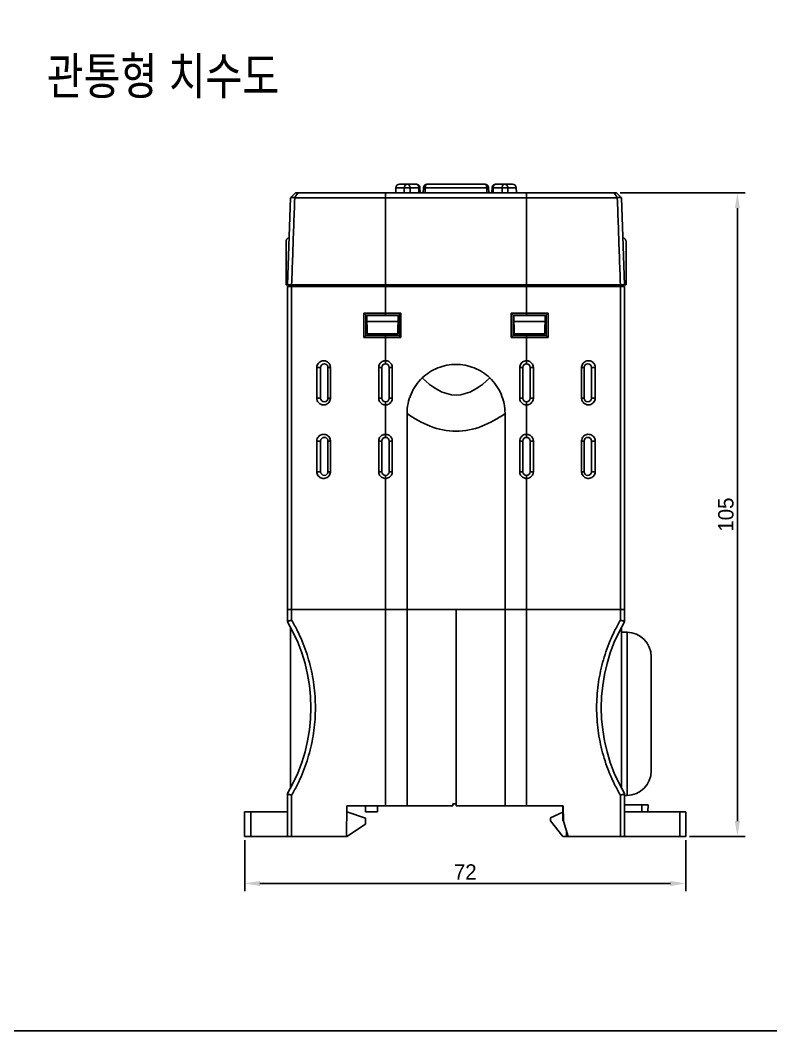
# Model space of a CAD drawing. Header units: millimetres. Extents: x 87 to 927, y 85 to 1088.
# Drawn here: x 213.2 to 335.7, y 407.9 to 572.7 of the extents above; entities that cross this region are included whole.
import ezdxf

# ---------------------------------------------------------------- set-up
doc = ezdxf.new("R2010")
doc.units = ezdxf.units.MM
doc.layers.add('02___PRT_ALL_AXES', color=7, linetype='Continuous')
doc.styles.add('SS', font='batang.ttc', dxfattribs={"width": 0.8})
doc.styles.get("Standard").update_dxf_attribs({"font": 'BareunDotumPro1.ttf'})
doc.dimstyles.new('ISO-25', dxfattribs={"dimtxt": 2.5, "dimasz": 2.5, "dimexe": 1.25, "dimexo": 0.625, "dimtad": 1, "dimtxsty": 'Standard', "dimcen": 2.5, "dimadec": 0, "dimazin": 0, "dimtfac": 1, "dimtmove": 0, "dimatfit": 3, "dimfxl": 0, "dimarcsym": 0})

# ---------------------------------------------------------------- blocks, each defined once
blk = doc.blocks.new('*D16')
at = {"color": 0, "lineweight": -2}
for p, q in [((249.82, 438.95), (249.82, 430.65)), ((321.82, 438.95), (321.82, 430.65)), ((252.32, 431.9), (319.32, 431.9))]:
    blk.add_line(p, q, dxfattribs=at)
at = {"color": 0}
for points in [[(252.32, 432.31), (252.32, 431.48), (249.82, 431.9)], [(319.32, 431.48), (319.32, 432.31), (321.82, 431.9)]]:
    blk.add_solid(points, dxfattribs=at)
at = {"layer": 'Defpoints', "color": 0}
for p in [(249.82, 439.57), (321.82, 439.57), (321.82, 431.9)]:
    blk.add_point(p, dxfattribs=at)
at = {"color": 0, "insert": (285.82, 433.77), "char_height": 2.5, "attachment_point": 5}
blk.add_mtext('72', dxfattribs=at)
blk = doc.blocks.new('*D17')
at = {"color": 0, "lineweight": -2}
for p, q in [((311.12, 544.57), (331.49, 544.57)), ((330.24, 442.07), (330.24, 542.07)), ((322.44, 439.57), (331.49, 439.57))]:
    blk.add_line(p, q, dxfattribs=at)
at = {"color": 0}
for points in [[(330.66, 542.07), (329.83, 542.07), (330.24, 544.57)], [(329.83, 442.07), (330.66, 442.07), (330.24, 439.57)]]:
    blk.add_solid(points, dxfattribs=at)
at = {"layer": 'Defpoints', "color": 0}
for p in [(310.49, 544.57), (330.24, 544.57), (321.82, 439.57)]:
    blk.add_point(p, dxfattribs=at)
at = {"color": 0, "insert": (328.37, 492.07), "char_height": 2.5, "attachment_point": 5, "rotation": 90}
blk.add_mtext('105', dxfattribs=at)

msp = doc.modelspace()

# ---------------------------------------------------------------- linework, layer by layer
at = {"color": 7, "linetype": 'Continuous'}
for p, q in [((275.091, 545.973), (277.825, 545.973)), ((279.602, 545.973), (289.034, 545.973)), ((290.81, 545.973), (293.545, 545.973)), ((257.314, 543.773), (258.142, 544.573)), ((258.142, 544.573), (310.494, 544.573)), ((272.823, 544.573), (272.823, 543.773)), ((274.47, 544.573), (274.491, 545.388)), ((274.491, 545.388), (275.872, 545.388)), ((276.811, 545.388), (278.249, 545.388)), ((278.451, 544.573), (278.425, 545.392)), ((279.002, 545.398), (278.967, 544.573)), ((279.295, 545.388), (289.34, 545.388)), ((289.668, 544.573), (289.633, 545.398)), ((290.211, 545.392), (290.184, 544.573)), ((290.386, 545.388), (291.824, 545.388)), ((292.764, 545.388), (294.145, 545.388)), ((294.166, 544.573), (294.145, 545.388)), ((295.812, 544.573), (295.812, 543.773)), ((311.322, 543.773), (310.494, 544.573)), ((257.314, 543.773), (256.818, 529.573)), ((257.314, 543.78), (257.992, 543.78)), ((257.992, 543.773), (310.644, 543.773)), ((272.818, 529.573), (272.823, 543.773)), ((295.818, 529.573), (295.812, 543.773)), ((310.644, 543.78), (311.322, 543.78)), ((311.322, 543.773), (311.818, 529.573)), ((256.568, 529.573), (256.568, 536.573)), ((312.068, 529.573), (312.068, 536.573)), ((312.068, 529.573), (256.568, 529.573)), ((311.818, 529.273), (256.818, 529.273)), ((256.818, 474.573), (256.818, 529.273)), ((257.318, 529.573), (257.318, 529.273)), ((257.489, 474.841), (257.489, 529.273)), ((272.818, 529.273), (272.818, 524.623)), ((272.823, 529.573), (272.823, 529.273)), ((295.812, 529.573), (295.812, 529.273)), ((295.818, 529.273), (295.818, 524.923)), ((311.146, 474.841), (311.146, 529.273)), ((311.318, 529.573), (311.318, 529.273)), ((311.818, 474.573), (311.818, 529.273)), ((269.29, 520.973), (269.29, 524.923)), ((269.29, 524.923), (272.818, 524.923)), ((269.591, 524.623), (275.018, 524.623)), ((269.618, 521.273), (269.618, 524.623)), ((269.818, 521.573), (269.764, 524.626)), ((274.87, 524.573), (269.765, 524.573)), ((272.818, 524.923), (275.318, 524.923)), ((274.818, 521.573), (274.871, 524.625)), ((275.018, 524.623), (275.318, 524.923)), ((275.018, 524.623), (275.018, 521.273)), ((275.318, 524.923), (275.318, 520.973)), ((293.618, 524.623), (293.318, 524.923)), ((293.318, 520.973), (293.318, 524.923)), ((293.318, 524.923), (295.818, 524.923)), ((293.618, 524.623), (299.045, 524.623)), ((293.618, 521.273), (293.618, 524.623)), ((293.818, 521.573), (293.764, 524.625)), ((298.87, 524.573), (293.765, 524.573)), ((295.818, 524.923), (295.811, 524.623)), ((295.818, 524.923), (299.345, 524.923)), ((298.818, 521.573), (298.871, 524.626)), ((299.018, 524.623), (299.018, 521.273)), ((299.345, 524.923), (299.345, 520.973)), ((269.783, 523.573), (274.853, 523.573)), ((293.783, 523.573), (298.853, 523.573)), ((275.018, 521.273), (269.591, 521.273)), ((269.818, 521.573), (274.818, 521.573)), ((272.818, 520.973), (272.824, 521.273)), ((275.018, 521.273), (275.318, 520.973)), ((293.618, 521.273), (293.318, 520.973)), ((299.045, 521.273), (293.618, 521.273)), ((293.818, 521.573), (298.818, 521.573)), ((295.818, 516.673), (295.818, 521.273)), ((272.818, 520.973), (269.29, 520.973)), ((272.818, 520.973), (272.818, 517.173)), ((275.318, 520.973), (272.818, 520.973)), ((295.818, 520.973), (293.318, 520.973)), ((299.345, 520.973), (295.818, 520.973)), ((261.595, 511.073), (261.595, 516.073)), ((261.595, 516.073), (262.218, 516.073)), ((262.218, 511.073), (262.218, 516.073)), ((263.418, 516.073), (263.418, 511.073)), ((263.817, 516.073), (263.418, 516.073)), ((263.817, 516.073), (263.817, 511.073)), ((271.696, 511.073), (271.696, 516.073)), ((271.696, 516.073), (272.218, 516.073)), ((272.218, 511.073), (272.218, 516.073)), ((272.818, 517.172), (272.818, 516.672)), ((273.418, 516.073), (273.418, 511.073)), ((273.918, 516.073), (273.418, 516.073)), ((273.918, 516.073), (273.918, 511.073)), ((294.718, 511.073), (294.718, 516.073)), ((294.718, 516.073), (295.218, 516.073)), ((295.218, 511.073), (295.218, 516.073)), ((296.418, 516.073), (296.418, 511.073)), ((296.94, 516.073), (296.418, 516.073)), ((296.94, 516.073), (296.94, 511.073)), ((304.819, 511.073), (304.819, 516.073)), ((304.819, 516.073), (305.218, 516.073)), ((305.218, 511.073), (305.218, 516.073)), ((306.418, 516.073), (306.418, 511.073)), ((307.041, 516.073), (306.418, 516.073)), ((307.041, 516.073), (307.041, 511.073)), ((261.595, 511.073), (262.218, 511.073)), ((263.817, 511.073), (263.418, 511.073)), ((271.696, 511.073), (272.218, 511.073)), ((272.818, 510.473), (272.818, 505.173)), ((273.918, 511.073), (273.418, 511.073)), ((294.718, 511.073), (295.218, 511.073)), ((295.818, 509.973), (295.818, 510.473)), ((295.818, 509.973), (295.818, 504.673)), ((296.94, 511.073), (296.418, 511.073)), ((304.819, 511.073), (305.218, 511.073)), ((307.041, 511.073), (306.418, 511.073)), ((276.318, 444.573), (276.318, 508.573)), ((292.318, 508.573), (292.318, 444.573)), ((272.818, 505.172), (272.818, 504.672)), ((261.595, 499.073), (261.595, 504.073)), ((261.595, 504.073), (262.218, 504.073)), ((262.218, 499.073), (262.218, 504.073)), ((263.418, 504.073), (263.418, 499.073)), ((263.817, 504.073), (263.418, 504.073)), ((263.817, 504.073), (263.817, 499.073)), ((271.696, 499.073), (271.696, 504.073)), ((271.696, 504.073), (272.218, 504.073)), ((272.218, 499.073), (272.218, 504.073)), ((273.418, 504.073), (273.418, 499.073)), ((273.918, 504.073), (273.418, 504.073)), ((273.918, 504.073), (273.918, 499.073)), ((294.718, 499.073), (294.718, 504.073)), ((294.718, 504.073), (295.218, 504.073)), ((295.218, 499.073), (295.218, 504.073)), ((296.418, 504.073), (296.418, 499.073)), ((296.94, 504.073), (296.418, 504.073)), ((296.94, 504.073), (296.94, 499.073)), ((304.819, 499.073), (304.819, 504.073)), ((304.819, 504.073), (305.218, 504.073)), ((305.218, 499.073), (305.218, 504.073)), ((306.418, 504.073), (306.418, 499.073)), ((307.041, 504.073), (306.418, 504.073)), ((307.041, 504.073), (307.041, 499.073)), ((261.595, 499.073), (262.218, 499.073)), ((263.817, 499.073), (263.418, 499.073)), ((271.696, 499.073), (272.218, 499.073)), ((272.818, 498.473), (272.818, 444.573)), ((273.918, 499.073), (273.418, 499.073)), ((294.718, 499.073), (295.218, 499.073)), ((295.818, 497.973), (295.818, 498.473)), ((295.818, 497.973), (295.818, 444.573)), ((296.94, 499.073), (296.418, 499.073)), ((304.819, 499.073), (305.218, 499.073)), ((307.041, 499.073), (306.418, 499.073)), ((311.818, 476.573), (256.818, 476.573)), ((284.318, 476.573), (284.318, 444.573)), ((312.238, 472.891), (311.318, 472.907)), ((312.238, 472.891), (312.238, 446.254)), ((316.168, 468.892), (316.168, 450.253)), ((256.818, 439.573), (256.818, 446.573)), ((257.489, 439.573), (257.489, 446.304)), ((311.146, 439.573), (311.146, 446.304)), ((311.818, 439.573), (311.818, 446.573)), ((312.238, 446.254), (311.818, 446.247)), ((249.818, 439.573), (249.818, 443.573)), ((256.818, 443.573), (249.818, 443.573)), ((250.8, 439.573), (250.8, 443.573)), ((266.518, 444.573), (266.43, 439.573)), ((266.5, 443.578), (269.518, 442.573)), ((283.818, 444.573), (266.518, 444.573)), ((269.518, 443.573), (269.518, 444.573)), ((271.518, 443.573), (269.518, 443.573)), ((271.518, 444.573), (271.518, 443.573)), ((284.318, 444.873), (283.818, 444.873)), ((283.818, 444.873), (283.818, 444.573)), ((301.818, 444.573), (284.318, 444.573)), ((301.768, 443.523), (299.718, 442.623)), ((301.768, 442.123), (301.768, 444.573)), ((301.818, 444.573), (301.861, 442.072)), ((315.668, 444.723), (311.818, 444.723)), ((311.818, 443.573), (321.818, 443.573)), ((314.668, 444.723), (314.659, 443.573)), ((315.668, 444.723), (315.648, 443.573)), ((320.835, 443.573), (320.835, 439.573)), ((321.818, 443.573), (321.818, 439.573)), ((269.518, 442.573), (269.518, 441.573)), ((299.718, 442.623), (299.718, 442.123)), ((299.718, 442.123), (301.768, 439.573)), ((301.768, 443.123), (301.843, 443.124)), ((301.768, 442.123), (301.861, 442.121)), ((301.861, 442.072), (302.605, 439.573)), ((269.518, 441.573), (266.518, 439.573)), ((302.358, 439.573), (302.342, 440.456)), ((266.518, 439.573), (249.818, 439.573)), ((321.818, 439.573), (301.768, 439.573))]:
    msp.add_line(p, q, dxfattribs=at)
msp.add_lwpolyline([(87.106, 988.9), (927.022, 988.9), (927.022, 407.862), (87.106, 407.862)], close=True)
for centre, radius, start, end in [((275.091, 545.373), 0.6, 90, 178.5), ((293.545, 545.373), 0.6, 1.5, 90), ((257.268, 536.573), 0.7, 105.06861, 180), ((311.368, 536.573), 0.7, 0, 74.93139), ((262.818, 516.073), 0.6, 0, 180), ((272.818, 516.073), 0.6, 0, 180), ((295.818, 516.073), 0.6, 0, 180), ((305.818, 516.073), 0.6, 0, 180), ((262.818, 511.073), 0.6, 180, 0), ((272.818, 511.073), 0.6, 180, 0), ((295.818, 511.073), 0.6, 180, 0), ((305.818, 511.073), 0.6, 180, 0), ((262.818, 504.073), 0.6, 0, 180), ((272.818, 504.073), 0.6, 0, 180), ((295.818, 504.073), 0.6, 0, 180), ((305.818, 504.073), 0.6, 0, 180), ((262.818, 499.073), 0.6, 180, 0), ((272.818, 499.073), 0.6, 180, 0), ((295.818, 499.073), 0.6, 180, 0), ((305.818, 499.073), 0.6, 180, 0), ((232.928, 460.573), 27.689, 329.62833, 30.37167), ((335.707, 460.573), 27.689, 149.62833, 210.37167), ((312.168, 468.892), 4, 0, 89), ((312.168, 450.253), 4, 271, 0)]:
    msp.add_arc(centre, radius, start, end, dxfattribs=at)
for points, knots in [([(276.387, 545.973), (276.342, 545.973), (276.249, 545.958), (276.122, 545.895), (276.014, 545.797), (275.934, 545.672), (275.885, 545.533), (275.873, 545.436), (275.872, 545.388)], [0, 0, 0, 0, 0.13624454, 0.27555328, 0.42026591, 0.56889954, 0.71616687, 0.85939691, 0.85939691, 0.85939691, 0.85939691]), ([(276.387, 545.973), (276.425, 545.973), (276.503, 545.957), (276.608, 545.893), (276.696, 545.794), (276.761, 545.67), (276.801, 545.532), (276.81, 545.436), (276.811, 545.388)], [0, 0, 0, 0, 0.11270879, 0.23244124, 0.36365203, 0.50496935, 0.64955037, 0.7924155, 0.7924155, 0.7924155, 0.7924155]), ([(277.825, 545.973), (277.862, 545.973), (277.938, 545.958), (278.041, 545.897), (278.128, 545.802), (278.195, 545.68), (278.238, 545.539), (278.248, 545.439), (278.249, 545.388)], [0, 0, 0, 0, 0.10995726, 0.22654436, 0.35372959, 0.49240683, 0.64012653, 0.79246253, 0.79246253, 0.79246253, 0.79246253]), ([(278.425, 545.392), (278.423, 545.443), (278.407, 545.545), (278.344, 545.687), (278.247, 545.808), (278.123, 545.901), (277.979, 545.959), (277.876, 545.973), (277.825, 545.973)], [0, 0, 0, 0, 0.15361284, 0.30706417, 0.46046817, 0.6137678, 0.76720805, 0.92080542, 0.92080542, 0.92080542, 0.92080542]), ([(279.002, 545.398), (279.004, 545.449), (279.022, 545.55), (279.085, 545.691), (279.182, 545.81), (279.306, 545.902), (279.449, 545.96), (279.551, 545.973), (279.602, 545.973)], [0, 0, 0, 0, 0.15252293, 0.30494675, 0.45734737, 0.60968184, 0.7621025, 0.91461845, 0.91461845, 0.91461845, 0.91461845]), ([(279.602, 545.973), (279.574, 545.973), (279.514, 545.955), (279.439, 545.889), (279.377, 545.79), (279.331, 545.668), (279.303, 545.531), (279.296, 545.436), (279.295, 545.388)], [0, 0, 0, 0, 0.08272935, 0.17898362, 0.29513335, 0.42873384, 0.57057733, 0.71307656, 0.71307656, 0.71307656, 0.71307656]), ([(289.034, 545.973), (289.061, 545.973), (289.122, 545.955), (289.197, 545.889), (289.259, 545.79), (289.305, 545.668), (289.333, 545.531), (289.34, 545.436), (289.34, 545.388)], [0, 0, 0, 0, 0.08272981, 0.17898447, 0.29513429, 0.42873459, 0.57057774, 0.71307655, 0.71307655, 0.71307655, 0.71307655]), ([(289.633, 545.398), (289.631, 545.449), (289.614, 545.55), (289.55, 545.691), (289.454, 545.81), (289.33, 545.902), (289.187, 545.96), (289.085, 545.973), (289.034, 545.973)], [0, 0, 0, 0, 0.15252289, 0.30494672, 0.45734734, 0.60968183, 0.76210249, 0.91461845, 0.91461845, 0.91461845, 0.91461845]), ([(290.211, 545.392), (290.212, 545.443), (290.229, 545.545), (290.292, 545.687), (290.388, 545.808), (290.512, 545.901), (290.656, 545.959), (290.759, 545.973), (290.81, 545.973)], [0, 0, 0, 0, 0.15361297, 0.30706427, 0.46046824, 0.61376785, 0.76720807, 0.92080542, 0.92080542, 0.92080542, 0.92080542]), ([(290.81, 545.973), (290.774, 545.973), (290.697, 545.958), (290.594, 545.897), (290.507, 545.802), (290.44, 545.68), (290.398, 545.539), (290.387, 545.439), (290.386, 545.388)], [0, 0, 0, 0, 0.10995731, 0.22654428, 0.35372959, 0.4924069, 0.64012642, 0.79246253, 0.79246253, 0.79246253, 0.79246253]), ([(292.248, 545.973), (292.211, 545.973), (292.133, 545.957), (292.028, 545.893), (291.94, 545.794), (291.875, 545.67), (291.835, 545.532), (291.825, 545.436), (291.824, 545.388)], [0, 0, 0, 0, 0.11270935, 0.23244214, 0.36365291, 0.50497, 0.64955074, 0.79241549, 0.79241549, 0.79241549, 0.79241549]), ([(292.248, 545.973), (292.294, 545.973), (292.386, 545.958), (292.514, 545.895), (292.621, 545.797), (292.702, 545.672), (292.751, 545.533), (292.763, 545.436), (292.764, 545.388)], [0, 0, 0, 0, 0.1362438, 0.27555215, 0.4202648, 0.56889873, 0.71616644, 0.85939692, 0.85939692, 0.85939692, 0.85939692]), ([(257.992, 543.773), (258.048, 543.859), (258.152, 544.04), (258.332, 544.302), (258.449, 544.482), (258.509, 544.573)], [0, 0, 0, 0, 0.30801502, 0.62673392, 0.95240282, 0.95240282, 0.95240282, 0.95240282]), ([(275.872, 545.388), (275.904, 545.39), (275.977, 545.394), (276.099, 545.397), (276.24, 545.398), (276.39, 545.398), (276.541, 545.397), (276.681, 545.393), (276.77, 545.39), (276.811, 545.388)], [0, 0, 0, 0, 0.09629911, 0.22064673, 0.36477543, 0.51902036, 0.67305686, 0.81654017, 0.93994838, 0.93994838, 0.93994838, 0.93994838]), ([(278.249, 545.388), (278.28, 545.389), (278.34, 545.394), (278.373, 545.385), (278.431, 545.397), (278.425, 545.392)], [0, 0, 0, 0, 0.09189576, 0.15154966, 0.17546559, 0.17546559, 0.17546559, 0.17546559]), ([(279.002, 545.398), (279.007, 545.402), (279.036, 545.392), (279.09, 545.399), (279.183, 545.391), (279.254, 545.39), (279.295, 545.388)], [0, 0, 0, 0, 0.01929018, 0.07755288, 0.17086862, 0.29305515, 0.29305515, 0.29305515, 0.29305515]), ([(289.34, 545.388), (289.381, 545.39), (289.452, 545.391), (289.545, 545.399), (289.599, 545.392), (289.628, 545.402), (289.633, 545.398)], [0, 0, 0, 0, 0.1221673, 0.21549198, 0.27375938, 0.2930552, 0.2930552, 0.2930552, 0.2930552]), ([(290.211, 545.392), (290.205, 545.397), (290.263, 545.385), (290.295, 545.394), (290.355, 545.389), (290.386, 545.388)], [0, 0, 0, 0, 0.02390993, 0.08355492, 0.17546587, 0.17546587, 0.17546587, 0.17546587]), ([(291.824, 545.388), (291.865, 545.39), (291.954, 545.393), (292.095, 545.397), (292.245, 545.398), (292.396, 545.398), (292.537, 545.397), (292.658, 545.394), (292.732, 545.39), (292.764, 545.388)], [0, 0, 0, 0, 0.1233847, 0.26687139, 0.42090585, 0.57515141, 0.71928332, 0.84362951, 0.93994839, 0.93994839, 0.93994839, 0.93994839]), ([(310.644, 543.773), (310.587, 543.859), (310.483, 544.04), (310.303, 544.302), (310.186, 544.482), (310.126, 544.573)], [0, 0, 0, 0, 0.30801006, 0.62672901, 0.95240283, 0.95240283, 0.95240283, 0.95240283]), ([(257.992, 543.773), (257.936, 542.193), (257.824, 539.036), (257.656, 534.302), (257.545, 531.148), (257.489, 529.573)], [0, 0, 0, 0, 4.7419161, 9.479585, 14.2093843, 14.2093843, 14.2093843, 14.2093843]), ([(310.644, 543.773), (310.7, 542.193), (310.812, 539.036), (310.979, 534.302), (311.091, 531.148), (311.147, 529.573)], [0, 0, 0, 0, 4.7419163, 9.4795852, 14.2093843, 14.2093843, 14.2093843, 14.2093843]), ([(269.591, 524.623), (269.558, 524.656), (269.491, 524.722), (269.391, 524.822), (269.324, 524.889), (269.29, 524.923)], [0, 0, 0, 0, 0.14119249, 0.28284495, 0.42492348, 0.42492348, 0.42492348, 0.42492348]), ([(299.045, 524.623), (299.078, 524.656), (299.145, 524.722), (299.245, 524.822), (299.312, 524.889), (299.345, 524.923)], [0, 0, 0, 0, 0.1411922, 0.28284437, 0.4249228, 0.4249228, 0.4249228, 0.4249228]), ([(269.591, 521.273), (269.558, 521.239), (269.491, 521.173), (269.391, 521.073), (269.324, 521.006), (269.29, 520.973)], [0, 0, 0, 0, 0.14119249, 0.28284495, 0.42492348, 0.42492348, 0.42492348, 0.42492348]), ([(299.045, 521.273), (299.078, 521.239), (299.145, 521.173), (299.245, 521.073), (299.312, 521.006), (299.345, 520.973)], [0, 0, 0, 0, 0.1411922, 0.28284437, 0.4249228, 0.4249228, 0.4249228, 0.4249228]), ([(261.595, 516.073), (261.594, 516.148), (261.615, 516.342), (261.731, 516.641), (261.968, 516.922), (262.281, 517.11), (262.634, 517.189), (262.994, 517.155), (263.329, 517.007), (263.601, 516.758), (263.773, 516.44), (263.816, 516.199), (263.817, 516.079), (263.817, 516.073)], [0, 0, 0, 0, 0.2251407, 0.5816542, 0.9460881, 1.3059673, 1.6587, 2.0119067, 2.3730002, 2.7392613, 3.0978757, 3.4403777, 3.45869, 3.45869, 3.45869, 3.45869]), ([(271.696, 516.073), (271.696, 516.167), (271.721, 516.361), (271.837, 516.637), (272.028, 516.877), (272.273, 517.052), (272.543, 517.154), (272.728, 517.174), (272.818, 517.173)], [0, 0, 0, 0, 0.2825949, 0.5802685, 0.8871319, 1.1892516, 1.4733925, 1.7425521, 1.7425521, 1.7425521, 1.7425521]), ([(272.818, 517.173), (272.907, 517.173), (273.092, 517.15), (273.36, 517.045), (273.599, 516.865), (273.781, 516.631), (273.892, 516.36), (273.918, 516.169), (273.918, 516.073)], [0, 0, 0, 0, 0.2677824, 0.5535008, 0.8538571, 1.1538191, 1.4325805, 1.7229137, 1.7229137, 1.7229137, 1.7229137]), ([(278.815, 514.379), (279.544, 515.071), (281.283, 516.186), (283.312, 516.573), (284.318, 516.573)], [0, 0, 0, 0, 3.0161978, 6.0323957, 6.0323957, 6.0323957, 6.0323957]), ([(284.318, 516.573), (285.323, 516.573), (287.353, 516.186), (289.091, 515.071), (289.821, 514.379)], [0, 0, 0, 0, 3.0161978, 6.0323957, 6.0323957, 6.0323957, 6.0323957]), ([(294.718, 516.073), (294.718, 516.186), (294.754, 516.42), (294.918, 516.739), (295.177, 516.99), (295.489, 517.141), (295.711, 517.173), (295.818, 517.173)], [0, 0, 0, 0, 0.3394546, 0.6970018, 1.0580584, 1.40182, 1.72069, 1.72069, 1.72069, 1.72069]), ([(295.818, 517.173), (295.909, 517.173), (296.097, 517.152), (296.371, 517.049), (296.614, 516.869), (296.8, 516.634), (296.914, 516.362), (296.938, 516.17), (296.94, 516.073)], [0, 0, 0, 0, 0.2726555, 0.5629083, 0.8670848, 1.1698951, 1.4503594, 1.7425563, 1.7425563, 1.7425563, 1.7425563]), ([(304.819, 516.073), (304.818, 516.147), (304.839, 516.34), (304.954, 516.639), (305.19, 516.92), (305.502, 517.109), (305.855, 517.189), (306.215, 517.156), (306.55, 517.009), (306.822, 516.761), (306.996, 516.443), (307.04, 516.201), (307.041, 516.08), (307.041, 516.073)], [0, 0, 0, 0, 0.2221324, 0.5783093, 0.9430485, 1.3031694, 1.6558879, 2.0089427, 2.3693972, 2.7348392, 3.093664, 3.4376325, 3.4587044, 3.4587044, 3.4587044, 3.4587044]), ([(263.817, 511.073), (263.817, 510.999), (263.797, 510.805), (263.682, 510.507), (263.446, 510.226), (263.133, 510.036), (262.781, 509.956), (262.421, 509.989), (262.086, 510.136), (261.813, 510.384), (261.639, 510.702), (261.596, 510.944), (261.595, 511.066), (261.595, 511.073)], [0, 0, 0, 0, 0.2221324, 0.5783093, 0.9430485, 1.3031694, 1.6558879, 2.0089427, 2.3693972, 2.7348392, 3.093664, 3.4376325, 3.4587044, 3.4587044, 3.4587044, 3.4587044]), ([(272.818, 509.973), (272.727, 509.972), (272.538, 509.993), (272.264, 510.097), (272.021, 510.277), (271.835, 510.511), (271.721, 510.784), (271.697, 510.975), (271.696, 511.073)], [0, 0, 0, 0, 0.2731157, 0.5638772, 0.8679502, 1.1700932, 1.4505533, 1.7425462, 1.7425462, 1.7425462, 1.7425462]), ([(273.918, 511.073), (273.918, 510.979), (273.893, 510.785), (273.779, 510.511), (273.592, 510.272), (273.352, 510.097), (273.088, 509.994), (272.906, 509.973), (272.818, 509.973)], [0, 0, 0, 0, 0.2815, 0.5773614, 0.8813421, 1.1797974, 1.4587865, 1.7229143, 1.7229143, 1.7229143, 1.7229143]), ([(295.818, 509.973), (295.728, 509.973), (295.543, 509.995), (295.274, 510.101), (295.036, 510.281), (294.854, 510.515), (294.744, 510.786), (294.718, 510.976), (294.718, 511.073)], [0, 0, 0, 0, 0.2682515, 0.5544854, 0.8547426, 1.1540319, 1.4327726, 1.7229039, 1.7229039, 1.7229039, 1.7229039]), ([(296.94, 511.073), (296.94, 510.978), (296.914, 510.784), (296.798, 510.508), (296.607, 510.268), (296.362, 510.093), (296.093, 509.992), (295.907, 509.972), (295.818, 509.973)], [0, 0, 0, 0, 0.2829679, 0.5808845, 0.8878608, 1.1902012, 1.4736991, 1.7425545, 1.7425545, 1.7425545, 1.7425545]), ([(307.041, 511.073), (307.041, 510.998), (307.021, 510.803), (306.904, 510.504), (306.668, 510.224), (306.354, 510.035), (306.002, 509.956), (305.642, 509.99), (305.306, 510.138), (305.035, 510.387), (304.862, 510.706), (304.82, 510.946), (304.819, 511.067), (304.819, 511.073)], [0, 0, 0, 0, 0.2251407, 0.5816542, 0.9460881, 1.3059673, 1.6587, 2.0119067, 2.3730002, 2.7392613, 3.0978757, 3.4403777, 3.45869, 3.45869, 3.45869, 3.45869]), ([(261.595, 504.073), (261.594, 504.148), (261.615, 504.342), (261.731, 504.641), (261.968, 504.922), (262.281, 505.11), (262.634, 505.189), (262.994, 505.155), (263.329, 505.007), (263.601, 504.758), (263.773, 504.44), (263.816, 504.199), (263.817, 504.079), (263.817, 504.073)], [0, 0, 0, 0, 0.2251407, 0.5816542, 0.9460881, 1.3059673, 1.6587, 2.0119067, 2.3730002, 2.7392613, 3.0978757, 3.4403777, 3.45869, 3.45869, 3.45869, 3.45869]), ([(271.696, 504.073), (271.696, 504.167), (271.721, 504.361), (271.837, 504.637), (272.028, 504.877), (272.273, 505.052), (272.543, 505.154), (272.728, 505.174), (272.818, 505.173)], [0, 0, 0, 0, 0.2825949, 0.5802685, 0.8871319, 1.1892516, 1.4733925, 1.7425521, 1.7425521, 1.7425521, 1.7425521]), ([(272.818, 505.173), (272.907, 505.173), (273.092, 505.15), (273.36, 505.045), (273.599, 504.865), (273.781, 504.631), (273.892, 504.36), (273.918, 504.169), (273.918, 504.073)], [0, 0, 0, 0, 0.2677824, 0.5535008, 0.8538571, 1.1538191, 1.4325805, 1.7229137, 1.7229137, 1.7229137, 1.7229137]), ([(294.718, 504.073), (294.718, 504.186), (294.754, 504.42), (294.918, 504.739), (295.177, 504.99), (295.489, 505.141), (295.711, 505.173), (295.818, 505.173)], [0, 0, 0, 0, 0.3394546, 0.6970018, 1.0580584, 1.40182, 1.72069, 1.72069, 1.72069, 1.72069]), ([(295.818, 505.173), (295.909, 505.173), (296.097, 505.152), (296.371, 505.049), (296.614, 504.869), (296.8, 504.634), (296.914, 504.362), (296.938, 504.17), (296.94, 504.073)], [0, 0, 0, 0, 0.2726555, 0.5629083, 0.8670848, 1.1698951, 1.4503594, 1.7425563, 1.7425563, 1.7425563, 1.7425563]), ([(304.819, 504.073), (304.818, 504.147), (304.839, 504.34), (304.954, 504.639), (305.19, 504.92), (305.502, 505.109), (305.855, 505.189), (306.215, 505.156), (306.55, 505.009), (306.822, 504.761), (306.996, 504.443), (307.04, 504.201), (307.041, 504.08), (307.041, 504.073)], [0, 0, 0, 0, 0.2221324, 0.5783093, 0.9430485, 1.3031694, 1.6558879, 2.0089427, 2.3693972, 2.7348392, 3.093664, 3.4376325, 3.4587044, 3.4587044, 3.4587044, 3.4587044]), ([(263.817, 499.073), (263.817, 498.999), (263.797, 498.805), (263.682, 498.507), (263.446, 498.226), (263.133, 498.036), (262.781, 497.956), (262.421, 497.989), (262.086, 498.136), (261.813, 498.384), (261.639, 498.702), (261.596, 498.944), (261.595, 499.066), (261.595, 499.073)], [0, 0, 0, 0, 0.2221324, 0.5783093, 0.9430485, 1.3031694, 1.6558879, 2.0089427, 2.3693972, 2.7348392, 3.093664, 3.4376325, 3.4587044, 3.4587044, 3.4587044, 3.4587044]), ([(272.818, 497.973), (272.727, 497.972), (272.538, 497.993), (272.264, 498.097), (272.021, 498.277), (271.835, 498.511), (271.721, 498.784), (271.697, 498.975), (271.696, 499.073)], [0, 0, 0, 0, 0.2731157, 0.5638772, 0.8679502, 1.1700932, 1.4505533, 1.7425462, 1.7425462, 1.7425462, 1.7425462]), ([(273.918, 499.073), (273.918, 498.979), (273.893, 498.785), (273.779, 498.511), (273.592, 498.272), (273.352, 498.097), (273.088, 497.994), (272.906, 497.973), (272.818, 497.973)], [0, 0, 0, 0, 0.2815, 0.5773614, 0.8813421, 1.1797974, 1.4587865, 1.7229143, 1.7229143, 1.7229143, 1.7229143]), ([(295.818, 497.973), (295.728, 497.973), (295.543, 497.995), (295.274, 498.101), (295.036, 498.281), (294.854, 498.515), (294.744, 498.786), (294.718, 498.976), (294.718, 499.073)], [0, 0, 0, 0, 0.2682515, 0.5544854, 0.8547426, 1.1540319, 1.4327726, 1.7229039, 1.7229039, 1.7229039, 1.7229039]), ([(296.94, 499.073), (296.94, 498.978), (296.914, 498.784), (296.798, 498.508), (296.607, 498.268), (296.362, 498.093), (296.093, 497.992), (295.907, 497.972), (295.818, 497.973)], [0, 0, 0, 0, 0.2829679, 0.5808845, 0.8878608, 1.1902012, 1.4736991, 1.7425545, 1.7425545, 1.7425545, 1.7425545]), ([(307.041, 499.073), (307.041, 498.998), (307.021, 498.803), (306.904, 498.504), (306.668, 498.224), (306.354, 498.035), (306.002, 497.956), (305.642, 497.99), (305.306, 498.138), (305.035, 498.387), (304.862, 498.706), (304.82, 498.946), (304.819, 499.067), (304.819, 499.073)], [0, 0, 0, 0, 0.2251407, 0.5816542, 0.9460881, 1.3059673, 1.6587, 2.0119067, 2.3730002, 2.7392613, 3.0978757, 3.4403777, 3.45869, 3.45869, 3.45869, 3.45869]), ([(256.818, 474.664), (256.892, 474.683), (257.04, 474.722), (257.264, 474.782), (257.414, 474.821), (257.489, 474.841)], [0, 0, 0, 0, 0.2286483, 0.46027259, 0.69459092, 0.69459092, 0.69459092, 0.69459092]), ([(257.49, 474.842), (257.826, 474.267), (258.722, 472.602), (259.928, 469.709), (260.896, 466.128), (261.387, 462.436), (261.387, 458.709), (260.896, 455.017), (259.928, 451.437), (258.722, 448.543), (257.826, 446.878), (257.49, 446.303)], [0, 0, 0, 0, 1.9998765, 5.6661703, 9.3777112, 13.0949377, 16.8078541, 20.5249723, 24.2364529, 27.9027914, 29.9028215, 29.9028215, 29.9028215, 29.9028215]), ([(311.146, 446.303), (310.813, 446.873), (309.918, 448.533), (308.712, 451.423), (307.741, 455.009), (307.248, 458.706), (307.248, 462.439), (307.741, 466.136), (308.712, 469.722), (309.918, 472.612), (310.813, 474.272), (311.146, 474.842)], [0, 0, 0, 0, 1.9805142, 5.6521341, 9.3692716, 13.0921215, 16.810609, 20.5333501, 24.2504276, 27.9220928, 29.9027615, 29.9027615, 29.9027615, 29.9027615]), ([(311.818, 474.664), (311.744, 474.683), (311.595, 474.722), (311.372, 474.782), (311.221, 474.821), (311.146, 474.841)], [0, 0, 0, 0, 0.22862633, 0.46024965, 0.69458836, 0.69458836, 0.69458836, 0.69458836]), ([(311.318, 461.483), (311.318, 461.135), (311.314, 460.273), (311.313, 458.987), (311.318, 458.05), (311.318, 457.626)], [0, 0, 0, 0, 1.0434216, 2.5871005, 3.8568484, 3.8568484, 3.8568484, 3.8568484]), ([(256.818, 446.481), (256.892, 446.462), (257.04, 446.424), (257.264, 446.363), (257.414, 446.324), (257.489, 446.304)], [0, 0, 0, 0, 0.22864835, 0.46027262, 0.69459076, 0.69459076, 0.69459076, 0.69459076]), ([(311.146, 446.304), (311.221, 446.324), (311.372, 446.363), (311.595, 446.424), (311.744, 446.462), (311.818, 446.481)], [0, 0, 0, 0, 0.23433891, 0.46596224, 0.69458852, 0.69458852, 0.69458852, 0.69458852])]:
    msp.add_open_spline(points, degree=3, knots=knots, dxfattribs=at)
for points in [[(278.338, 545.684), (278.323, 545.709), (278.306, 545.733), (278.287, 545.755)], [(275.872, 545.388), (275.87, 545.116), (275.869, 544.845), (275.868, 544.573)], [(276.811, 545.388), (276.81, 545.116), (276.808, 544.845), (276.807, 544.573)], [(278.249, 545.388), (278.258, 545.116), (278.267, 544.845), (278.275, 544.573)], [(278.4, 545.543), (278.392, 545.571), (278.382, 545.598), (278.37, 545.624)], [(279.028, 545.548), (279.036, 545.575), (279.046, 545.602), (279.059, 545.628)], [(279.295, 545.388), (279.283, 545.116), (279.271, 544.845), (279.259, 544.573)], [(289.34, 545.388), (289.352, 545.116), (289.364, 544.845), (289.376, 544.573)], [(290.386, 545.388), (290.377, 545.116), (290.369, 544.845), (290.36, 544.573)], [(291.824, 545.388), (291.826, 545.116), (291.827, 544.845), (291.829, 544.573)], [(292.764, 545.388), (292.765, 545.116), (292.766, 544.845), (292.767, 544.573)], [(276.318, 508.573), (276.318, 509.648), (276.761, 511.822), (278.034, 513.639), (278.815, 514.379)], [(289.821, 514.379), (288.379, 512.909), (284.318, 510.237), (280.256, 512.909), (278.815, 514.379)], [(289.821, 514.379), (290.602, 513.639), (291.875, 511.822), (292.318, 509.648), (292.318, 508.573)], [(292.318, 508.573), (290.023, 506.904), (284.318, 504.426), (278.613, 506.904), (276.318, 508.573)]]:
    msp.add_open_spline(points, degree=3, dxfattribs=at)
at = {"layer": '02___PRT_ALL_AXES', "color": 7, "linetype": 'Continuous'}
for p, q in [((257.318, 447.467), (257.318, 473.674)), ((311.318, 461.471), (311.318, 473.667)), ((311.318, 447.474), (311.318, 457.635))]:
    msp.add_line(p, q, dxfattribs=at)

# ---------------------------------------------------------------- texts
at = {"color": 0, "style": 'SS', "width": 0.8}
msp.add_text(' 관통형 치수도', height=6, dxfattribs=at).set_placement((215.694, 560.634))

# ---------------------------------------------------------------- dimensions: what is measured, and where the dimension line sits
dim = msp.add_linear_dim(base=(330.244, 544.573), p1=(321.818, 439.573), p2=(310.494, 544.573), angle=90, dimstyle='ISO-25', override={"dimfxl": 3})
dim.commit()
dim.dimension.update_dxf_attribs({"geometry": '*D17', "text_midpoint": (328.369, 492.073)})
dim = msp.add_linear_dim(base=(321.818, 431.897), p1=(249.818, 439.573), p2=(321.818, 439.573), dimstyle='ISO-25', override={"dimfxl": 3})
dim.commit()
dim.dimension.update_dxf_attribs({"geometry": '*D16', "text_midpoint": (285.818, 433.772)})

doc.saveas('drawing.dxf')
